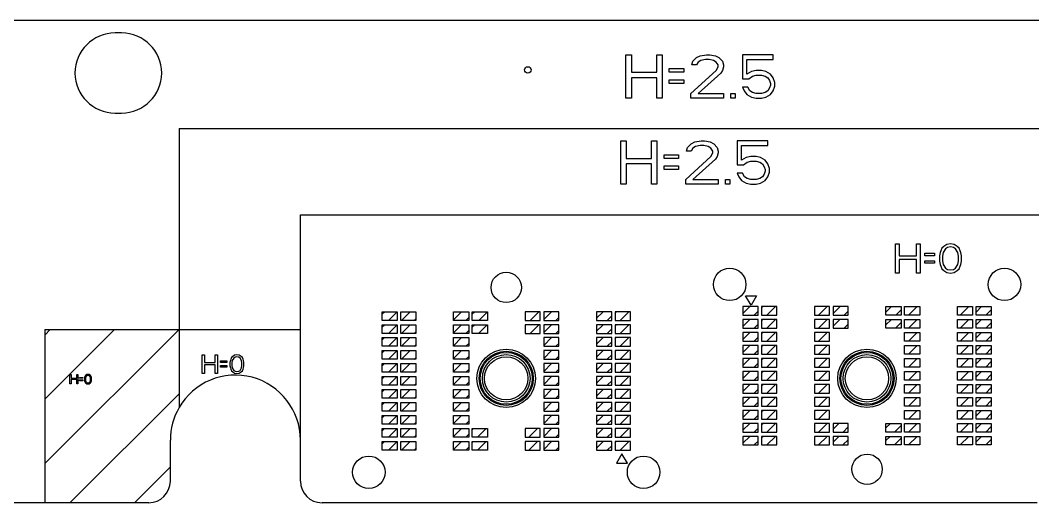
# Model space of a CAD drawing. Header units: millimetres. Extents: x 0 to 420, y 0 to 297.
# Drawn here: x 96.87 to 143.59, y 92.88 to 115.18 of the extents above; entities that cross this region are included whole.
import ezdxf

# ---------------------------------------------------------------- set-up
doc = ezdxf.new("R2010")
doc.units = ezdxf.units.MM
doc.header["$LTSCALE"] = 23.1
doc.layers.add('ASSEM_MEM', color=7, linetype='CONTINUOUS')

msp = doc.modelspace()

# ---------------------------------------------------------------- linework, layer by layer
at = {"layer": 'ASSEM_MEM', "color": 4, "linetype": 'CONTINUOUS'}
for p, q in [((82.878, 115.182), (164.793, 115.182)), ((124.821, 113.583), (125.071, 113.583)), ((124.821, 111.583), (124.821, 113.583)), ((125.071, 113.583), (125.071, 112.775)), ((126.237, 113.583), (126.487, 113.583)), ((126.237, 112.775), (126.237, 113.583)), ((126.487, 113.583), (126.487, 111.583)), ((128.237, 113.541), (128.529, 113.583)), ((128.529, 113.583), (128.696, 113.583)), ((128.696, 113.583), (128.946, 113.541)), ((131.612, 113.583), (130.196, 113.583)), ((130.196, 113.583), (130.196, 112.477)), ((131.612, 113.37), (131.612, 113.583)), ((127.862, 113.115), (127.904, 113.285)), ((128.071, 113.115), (127.862, 113.115)), ((127.904, 113.285), (128.071, 113.455)), ((128.071, 113.455), (128.237, 113.541)), ((128.154, 113.243), (128.071, 113.115)), ((128.279, 113.328), (128.154, 113.243)), ((128.487, 113.37), (128.279, 113.328)), ((128.654, 113.37), (128.487, 113.37)), ((128.862, 113.328), (128.654, 113.37)), ((128.987, 113.243), (128.862, 113.328)), ((128.946, 113.541), (129.112, 113.455)), ((129.071, 113.115), (128.987, 113.243)), ((129.071, 113.03), (129.071, 113.115)), ((129.112, 113.455), (129.279, 113.285)), ((129.279, 113.285), (129.321, 113.115)), ((129.321, 113.115), (129.321, 113.03)), ((130.404, 113.37), (131.612, 113.37)), ((130.404, 112.69), (130.404, 113.37)), ((125.071, 112.775), (126.237, 112.775)), ((126.821, 112.945), (127.487, 112.945)), ((126.821, 112.775), (126.821, 112.945)), ((127.487, 112.775), (126.821, 112.775)), ((127.487, 112.945), (127.487, 112.775)), ((127.821, 111.796), (128.987, 112.86)), ((129.196, 112.732), (128.154, 111.796)), ((128.987, 112.86), (129.071, 113.03)), ((129.279, 112.86), (129.196, 112.732)), ((129.321, 113.03), (129.279, 112.86)), ((130.612, 112.817), (130.404, 112.69)), ((130.821, 112.86), (130.612, 112.817)), ((130.654, 112.604), (130.821, 112.647)), ((131.071, 112.86), (130.821, 112.86)), ((130.821, 112.647), (131.071, 112.647)), ((131.279, 112.817), (131.071, 112.86)), ((131.071, 112.647), (131.237, 112.604)), ((131.487, 112.69), (131.279, 112.817)), ((131.612, 112.519), (131.487, 112.69)), ((126.237, 112.519), (125.071, 112.519)), ((125.071, 112.519), (125.071, 111.583)), ((126.237, 111.583), (126.237, 112.519)), ((126.821, 112.434), (127.487, 112.434)), ((126.821, 112.264), (126.821, 112.434)), ((127.487, 112.264), (126.821, 112.264)), ((127.487, 112.434), (127.487, 112.264)), ((130.196, 112.477), (130.487, 112.477)), ((130.487, 112.477), (130.654, 112.604)), ((131.237, 112.604), (131.362, 112.519)), ((131.362, 112.519), (131.446, 112.392)), ((131.446, 112.392), (131.487, 112.264)), ((131.487, 112.179), (131.446, 112.051)), ((131.487, 112.264), (131.487, 112.179)), ((131.696, 112.307), (131.612, 112.519)), ((131.696, 112.136), (131.696, 112.307)), ((127.821, 111.583), (127.821, 111.796)), ((128.154, 111.796), (129.321, 111.796)), ((129.321, 111.796), (129.321, 111.583)), ((129.654, 111.796), (129.862, 111.796)), ((129.654, 111.583), (129.654, 111.796)), ((129.862, 111.796), (129.862, 111.583)), ((130.446, 112.094), (130.196, 112.094)), ((130.196, 112.094), (130.279, 111.924)), ((130.279, 111.924), (130.404, 111.753)), ((130.404, 111.753), (130.612, 111.626)), ((130.529, 111.924), (130.446, 112.094)), ((130.654, 111.838), (130.529, 111.924)), ((130.821, 111.796), (130.654, 111.838)), ((131.071, 111.796), (130.821, 111.796)), ((131.237, 111.838), (131.071, 111.796)), ((131.362, 111.924), (131.237, 111.838)), ((131.279, 111.626), (131.487, 111.753)), ((131.446, 112.051), (131.362, 111.924)), ((131.487, 111.753), (131.612, 111.924)), ((131.612, 111.924), (131.696, 112.136)), ((125.071, 111.583), (124.821, 111.583)), ((126.487, 111.583), (126.237, 111.583)), ((129.321, 111.583), (127.821, 111.583)), ((129.862, 111.583), (129.654, 111.583)), ((130.612, 111.626), (130.821, 111.583)), ((130.821, 111.583), (131.071, 111.583)), ((131.071, 111.583), (131.279, 111.626)), ((104.193, 110.182), (150.393, 110.182)), ((104.193, 110.182), (104.193, 97.278)), ((124.576, 109.605), (124.826, 109.605)), ((124.576, 107.605), (124.576, 109.605)), ((124.826, 109.605), (124.826, 108.796)), ((125.993, 109.605), (126.243, 109.605)), ((125.993, 108.796), (125.993, 109.605)), ((126.243, 109.605), (126.243, 107.605)), ((127.659, 109.307), (127.826, 109.477)), ((127.826, 109.477), (127.993, 109.562)), ((128.034, 109.349), (127.909, 109.264)), ((127.993, 109.562), (128.284, 109.605)), ((128.243, 109.392), (128.034, 109.349)), ((128.409, 109.392), (128.243, 109.392)), ((128.284, 109.605), (128.451, 109.605)), ((128.618, 109.349), (128.409, 109.392)), ((128.451, 109.605), (128.701, 109.562)), ((128.743, 109.264), (128.618, 109.349)), ((128.701, 109.562), (128.868, 109.477)), ((128.868, 109.477), (129.034, 109.307)), ((131.368, 109.605), (129.951, 109.605)), ((129.951, 109.605), (129.951, 108.498)), ((130.159, 109.392), (131.368, 109.392)), ((130.159, 108.711), (130.159, 109.392)), ((131.368, 109.392), (131.368, 109.605)), ((126.576, 108.966), (127.243, 108.966)), ((126.576, 108.796), (126.576, 108.966)), ((127.243, 108.966), (127.243, 108.796)), ((127.576, 107.817), (128.743, 108.881)), ((127.618, 109.137), (127.659, 109.307)), ((127.826, 109.137), (127.618, 109.137)), ((127.909, 109.264), (127.826, 109.137)), ((128.826, 109.137), (128.743, 109.264)), ((128.743, 108.881), (128.826, 109.051)), ((128.826, 109.051), (128.826, 109.137)), ((129.034, 108.881), (128.951, 108.754)), ((129.034, 109.307), (129.076, 109.137)), ((129.076, 109.051), (129.034, 108.881)), ((129.076, 109.137), (129.076, 109.051)), ((130.576, 108.881), (130.368, 108.839)), ((130.826, 108.881), (130.576, 108.881)), ((131.034, 108.839), (130.826, 108.881)), ((124.826, 108.796), (125.993, 108.796)), ((125.993, 108.541), (124.826, 108.541)), ((124.826, 108.541), (124.826, 107.605)), ((125.993, 107.605), (125.993, 108.541)), ((127.243, 108.796), (126.576, 108.796)), ((126.576, 108.456), (127.243, 108.456)), ((126.576, 108.286), (126.576, 108.456)), ((127.243, 108.456), (127.243, 108.286)), ((128.951, 108.754), (127.909, 107.817)), ((129.951, 108.498), (130.243, 108.498)), ((130.368, 108.839), (130.159, 108.711)), ((130.243, 108.498), (130.409, 108.626)), ((130.409, 108.626), (130.576, 108.669)), ((130.576, 108.669), (130.826, 108.669)), ((130.826, 108.669), (130.993, 108.626)), ((130.993, 108.626), (131.118, 108.541)), ((131.243, 108.711), (131.034, 108.839)), ((131.118, 108.541), (131.201, 108.413)), ((131.201, 108.413), (131.243, 108.286)), ((131.368, 108.541), (131.243, 108.711)), ((131.451, 108.328), (131.368, 108.541)), ((127.243, 108.286), (126.576, 108.286)), ((130.201, 108.115), (129.951, 108.115)), ((129.951, 108.115), (130.034, 107.945)), ((130.034, 107.945), (130.159, 107.775)), ((130.284, 107.945), (130.201, 108.115)), ((130.409, 107.86), (130.284, 107.945)), ((131.118, 107.945), (130.993, 107.86)), ((131.201, 108.073), (131.118, 107.945)), ((131.243, 108.2), (131.201, 108.073)), ((131.243, 108.286), (131.243, 108.2)), ((131.243, 107.775), (131.368, 107.945)), ((131.368, 107.945), (131.451, 108.158)), ((131.451, 108.158), (131.451, 108.328)), ((124.826, 107.605), (124.576, 107.605)), ((126.243, 107.605), (125.993, 107.605)), ((127.576, 107.605), (127.576, 107.817)), ((129.076, 107.605), (127.576, 107.605)), ((127.909, 107.817), (129.076, 107.817)), ((129.076, 107.817), (129.076, 107.605)), ((129.409, 107.817), (129.618, 107.817)), ((129.409, 107.605), (129.409, 107.817)), ((129.618, 107.605), (129.409, 107.605)), ((129.618, 107.817), (129.618, 107.605)), ((130.159, 107.775), (130.368, 107.647)), ((130.368, 107.647), (130.576, 107.605)), ((130.576, 107.817), (130.409, 107.86)), ((130.826, 107.817), (130.576, 107.817)), ((130.576, 107.605), (130.826, 107.605)), ((130.993, 107.86), (130.826, 107.817)), ((130.826, 107.605), (131.034, 107.647)), ((131.034, 107.647), (131.243, 107.775)), ((109.793, 106.182), (144.793, 106.182)), ((109.793, 95.407), (109.793, 106.182)), ((130.341, 102.452), (130.841, 102.452)), ((130.591, 102.019), (130.341, 102.452)), ((130.841, 102.452), (130.591, 102.019)), ((130.918, 101.952), (130.218, 101.952)), ((130.218, 101.952), (130.218, 101.552)), ((130.918, 101.552), (130.918, 101.952)), ((131.778, 101.952), (131.078, 101.952)), ((131.078, 101.952), (131.078, 101.552)), ((131.778, 101.552), (131.778, 101.952)), ((134.218, 101.952), (133.518, 101.952)), ((133.518, 101.952), (133.518, 101.552)), ((134.218, 101.552), (134.218, 101.952)), ((135.078, 101.952), (134.378, 101.952)), ((134.378, 101.952), (134.378, 101.552)), ((135.078, 101.552), (135.078, 101.952)), ((136.818, 101.952), (137.518, 101.952)), ((136.818, 101.552), (136.818, 101.952)), ((137.518, 101.952), (137.518, 101.552)), ((137.678, 101.952), (138.378, 101.952)), ((137.678, 101.552), (137.678, 101.952)), ((138.378, 101.952), (138.378, 101.552)), ((140.118, 101.952), (140.818, 101.952)), ((140.118, 101.552), (140.118, 101.952)), ((140.818, 101.952), (140.818, 101.552)), ((140.978, 101.952), (141.678, 101.952)), ((140.978, 101.552), (140.978, 101.952)), ((141.678, 101.952), (141.678, 101.552)), ((113.563, 101.712), (114.263, 101.712)), ((113.563, 101.312), (113.563, 101.712)), ((114.263, 101.712), (114.263, 101.312)), ((114.423, 101.712), (115.123, 101.712)), ((114.423, 101.312), (114.423, 101.712)), ((115.123, 101.712), (115.123, 101.312)), ((116.863, 101.712), (117.563, 101.712)), ((116.863, 101.312), (116.863, 101.712)), ((117.563, 101.712), (117.563, 101.312)), ((117.723, 101.712), (118.423, 101.712)), ((117.723, 101.312), (117.723, 101.712)), ((118.423, 101.712), (118.423, 101.312)), ((120.863, 101.712), (120.163, 101.712)), ((120.163, 101.712), (120.163, 101.312)), ((120.863, 101.312), (120.863, 101.712)), ((121.723, 101.712), (121.023, 101.712)), ((121.023, 101.712), (121.023, 101.312)), ((121.723, 101.312), (121.723, 101.712)), ((124.163, 101.712), (123.463, 101.712)), ((123.463, 101.712), (123.463, 101.312)), ((124.163, 101.312), (124.163, 101.712)), ((125.023, 101.712), (124.323, 101.712)), ((124.323, 101.712), (124.323, 101.312)), ((125.023, 101.312), (125.023, 101.712)), ((130.218, 101.552), (130.918, 101.552)), ((131.078, 101.552), (131.778, 101.552)), ((133.518, 101.552), (134.218, 101.552)), ((134.378, 101.552), (135.078, 101.552)), ((137.518, 101.552), (136.818, 101.552)), ((138.378, 101.552), (137.678, 101.552)), ((140.818, 101.552), (140.118, 101.552)), ((141.678, 101.552), (140.978, 101.552)), ((114.263, 101.312), (113.563, 101.312)), ((113.563, 101.112), (114.263, 101.112)), ((113.563, 100.712), (113.563, 101.112)), ((114.263, 101.112), (114.263, 100.712)), ((115.123, 101.312), (114.423, 101.312)), ((114.423, 101.112), (115.123, 101.112)), ((114.423, 100.712), (114.423, 101.112)), ((115.123, 101.112), (115.123, 100.712)), ((117.563, 101.312), (116.863, 101.312)), ((116.863, 101.112), (117.563, 101.112)), ((116.863, 100.712), (116.863, 101.112)), ((117.563, 101.112), (117.563, 100.712)), ((118.423, 101.312), (117.723, 101.312)), ((117.723, 101.112), (118.423, 101.112)), ((117.723, 100.712), (117.723, 101.112)), ((118.423, 101.112), (118.423, 100.712)), ((120.163, 101.312), (120.863, 101.312)), ((120.863, 101.112), (120.163, 101.112)), ((120.163, 101.112), (120.163, 100.712)), ((120.863, 100.712), (120.863, 101.112)), ((121.023, 101.312), (121.723, 101.312)), ((121.723, 101.112), (121.023, 101.112)), ((121.023, 101.112), (121.023, 100.712)), ((121.723, 100.712), (121.723, 101.112)), ((123.463, 101.312), (124.163, 101.312)), ((124.163, 101.112), (123.463, 101.112)), ((123.463, 101.112), (123.463, 100.712)), ((124.163, 100.712), (124.163, 101.112)), ((124.323, 101.312), (125.023, 101.312)), ((125.023, 101.112), (124.323, 101.112)), ((124.323, 101.112), (124.323, 100.712)), ((125.023, 100.712), (125.023, 101.112)), ((130.918, 101.352), (130.218, 101.352)), ((130.218, 101.352), (130.218, 100.952)), ((130.218, 100.952), (130.918, 100.952)), ((130.918, 100.952), (130.918, 101.352)), ((131.778, 101.352), (131.078, 101.352)), ((131.078, 101.352), (131.078, 100.952)), ((131.078, 100.952), (131.778, 100.952)), ((131.778, 100.952), (131.778, 101.352)), ((134.218, 101.352), (133.518, 101.352)), ((133.518, 101.352), (133.518, 100.952)), ((133.518, 100.952), (134.218, 100.952)), ((134.218, 100.952), (134.218, 101.352)), ((135.078, 101.352), (134.378, 101.352)), ((134.378, 101.352), (134.378, 100.952)), ((134.378, 100.952), (135.078, 100.952)), ((135.078, 100.952), (135.078, 101.352)), ((136.818, 101.352), (137.518, 101.352)), ((136.818, 100.952), (136.818, 101.352)), ((137.518, 100.952), (136.818, 100.952)), ((137.518, 101.352), (137.518, 100.952)), ((137.678, 101.352), (138.378, 101.352)), ((137.678, 100.952), (137.678, 101.352)), ((138.378, 100.952), (137.678, 100.952)), ((138.378, 101.352), (138.378, 100.952)), ((140.118, 101.352), (140.818, 101.352)), ((140.118, 100.952), (140.118, 101.352)), ((140.818, 100.952), (140.118, 100.952)), ((140.818, 101.352), (140.818, 100.952)), ((140.978, 101.352), (141.678, 101.352)), ((140.978, 100.952), (140.978, 101.352)), ((141.678, 100.952), (140.978, 100.952)), ((141.678, 101.352), (141.678, 100.952)), ((98.004, 100.882), (109.793, 100.882)), ((98.004, 100.882), (98.004, 92.882)), ((114.263, 100.712), (113.563, 100.712)), ((113.563, 100.512), (114.263, 100.512)), ((113.563, 100.112), (113.563, 100.512)), ((114.263, 100.512), (114.263, 100.112)), ((115.123, 100.712), (114.423, 100.712)), ((114.423, 100.512), (115.123, 100.512)), ((114.423, 100.112), (114.423, 100.512)), ((115.123, 100.512), (115.123, 100.112)), ((117.563, 100.712), (116.863, 100.712)), ((116.863, 100.512), (117.563, 100.512)), ((116.863, 100.112), (116.863, 100.512)), ((117.563, 100.512), (117.563, 100.112)), ((118.423, 100.712), (117.723, 100.712)), ((120.163, 100.712), (120.863, 100.712)), ((121.023, 100.712), (121.723, 100.712)), ((121.723, 100.512), (121.023, 100.512)), ((121.023, 100.512), (121.023, 100.112)), ((121.723, 100.112), (121.723, 100.512)), ((123.463, 100.712), (124.163, 100.712)), ((124.163, 100.512), (123.463, 100.512)), ((123.463, 100.512), (123.463, 100.112)), ((124.163, 100.112), (124.163, 100.512)), ((124.323, 100.712), (125.023, 100.712)), ((125.023, 100.512), (124.323, 100.512)), ((124.323, 100.512), (124.323, 100.112)), ((125.023, 100.112), (125.023, 100.512)), ((130.918, 100.752), (130.218, 100.752)), ((130.218, 100.752), (130.218, 100.352)), ((130.918, 100.352), (130.918, 100.752)), ((131.778, 100.752), (131.078, 100.752)), ((131.078, 100.752), (131.078, 100.352)), ((131.778, 100.352), (131.778, 100.752)), ((134.218, 100.752), (133.518, 100.752)), ((133.518, 100.752), (133.518, 100.352)), ((134.218, 100.352), (134.218, 100.752)), ((137.678, 100.752), (138.378, 100.752)), ((137.678, 100.352), (137.678, 100.752)), ((138.378, 100.752), (138.378, 100.352)), ((140.118, 100.752), (140.818, 100.752)), ((140.118, 100.352), (140.118, 100.752)), ((140.818, 100.752), (140.818, 100.352)), ((140.978, 100.752), (141.678, 100.752)), ((140.978, 100.352), (140.978, 100.752)), ((141.678, 100.752), (141.678, 100.352)), ((114.263, 100.112), (113.563, 100.112)), ((115.123, 100.112), (114.423, 100.112)), ((117.563, 100.112), (116.863, 100.112)), ((121.023, 100.112), (121.723, 100.112)), ((123.463, 100.112), (124.163, 100.112)), ((124.323, 100.112), (125.023, 100.112)), ((130.218, 100.352), (130.918, 100.352)), ((130.918, 100.152), (130.218, 100.152)), ((130.218, 100.152), (130.218, 99.752)), ((130.918, 99.752), (130.918, 100.152)), ((131.078, 100.352), (131.778, 100.352)), ((131.778, 100.152), (131.078, 100.152)), ((131.078, 100.152), (131.078, 99.752)), ((131.778, 99.752), (131.778, 100.152)), ((133.518, 100.352), (134.218, 100.352)), ((134.218, 100.152), (133.518, 100.152)), ((133.518, 100.152), (133.518, 99.752)), ((134.218, 99.752), (134.218, 100.152)), ((138.378, 100.352), (137.678, 100.352)), ((137.678, 100.152), (138.378, 100.152)), ((137.678, 99.752), (137.678, 100.152)), ((138.378, 100.152), (138.378, 99.752)), ((140.818, 100.352), (140.118, 100.352)), ((140.118, 100.152), (140.818, 100.152)), ((140.118, 99.752), (140.118, 100.152)), ((140.818, 100.152), (140.818, 99.752)), ((141.678, 100.352), (140.978, 100.352)), ((140.978, 100.152), (141.678, 100.152)), ((140.978, 99.752), (140.978, 100.152)), ((141.678, 100.152), (141.678, 99.752)), ((105.255, 99.716), (105.362, 99.716)), ((105.255, 98.856), (105.255, 99.716)), ((105.362, 99.716), (105.362, 99.368)), ((105.864, 99.716), (105.972, 99.716)), ((105.864, 99.368), (105.864, 99.716)), ((105.972, 99.716), (105.972, 98.856)), ((106.617, 99.588), (106.581, 99.515)), ((106.67, 99.643), (106.617, 99.588)), ((106.724, 99.57), (106.652, 99.46)), ((106.76, 99.698), (106.67, 99.643)), ((106.778, 99.606), (106.724, 99.57)), ((106.867, 99.716), (106.76, 99.698)), ((106.867, 99.625), (106.778, 99.606)), ((106.975, 99.698), (106.867, 99.716)), ((106.957, 99.606), (106.867, 99.625)), ((107.011, 99.57), (106.957, 99.606)), ((107.064, 99.643), (106.975, 99.698)), ((107.082, 99.46), (107.011, 99.57)), ((107.118, 99.588), (107.064, 99.643)), ((107.154, 99.515), (107.118, 99.588)), ((113.563, 99.912), (114.263, 99.912)), ((113.563, 99.512), (113.563, 99.912)), ((114.263, 99.912), (114.263, 99.512)), ((114.423, 99.912), (115.123, 99.912)), ((114.423, 99.512), (114.423, 99.912)), ((115.123, 99.912), (115.123, 99.512)), ((116.863, 99.912), (117.563, 99.912)), ((116.863, 99.512), (116.863, 99.912)), ((117.563, 99.912), (117.563, 99.512)), ((121.723, 99.912), (121.023, 99.912)), ((121.023, 99.912), (121.023, 99.512)), ((121.723, 99.512), (121.723, 99.912)), ((124.163, 99.912), (123.463, 99.912)), ((123.463, 99.912), (123.463, 99.512)), ((124.163, 99.512), (124.163, 99.912)), ((125.023, 99.912), (124.323, 99.912)), ((124.323, 99.912), (124.323, 99.512)), ((125.023, 99.512), (125.023, 99.912)), ((130.218, 99.752), (130.918, 99.752)), ((130.918, 99.552), (130.218, 99.552)), ((130.218, 99.552), (130.218, 99.152)), ((130.918, 99.152), (130.918, 99.552)), ((131.078, 99.752), (131.778, 99.752)), ((131.778, 99.552), (131.078, 99.552)), ((131.078, 99.552), (131.078, 99.152)), ((131.778, 99.152), (131.778, 99.552)), ((133.518, 99.752), (134.218, 99.752)), ((134.218, 99.552), (133.518, 99.552)), ((133.518, 99.552), (133.518, 99.152)), ((134.218, 99.152), (134.218, 99.552)), ((138.378, 99.752), (137.678, 99.752)), ((137.678, 99.552), (138.378, 99.552)), ((137.678, 99.152), (137.678, 99.552)), ((138.378, 99.552), (138.378, 99.152)), ((140.818, 99.752), (140.118, 99.752)), ((140.118, 99.552), (140.818, 99.552)), ((140.118, 99.152), (140.118, 99.552)), ((140.818, 99.552), (140.818, 99.152)), ((141.678, 99.752), (140.978, 99.752)), ((140.978, 99.552), (141.678, 99.552)), ((140.978, 99.152), (140.978, 99.552)), ((141.678, 99.552), (141.678, 99.152)), ((105.362, 99.368), (105.864, 99.368)), ((105.864, 99.259), (105.362, 99.259)), ((105.362, 99.259), (105.362, 98.856)), ((105.864, 98.856), (105.864, 99.259)), ((106.115, 99.442), (106.402, 99.442)), ((106.115, 99.368), (106.115, 99.442)), ((106.402, 99.368), (106.115, 99.368)), ((106.115, 99.222), (106.402, 99.222)), ((106.115, 99.149), (106.115, 99.222)), ((106.402, 99.149), (106.115, 99.149)), ((106.402, 99.442), (106.402, 99.368)), ((106.402, 99.222), (106.402, 99.149)), ((106.563, 99.46), (106.545, 99.368)), ((106.545, 99.368), (106.545, 99.204)), ((106.545, 99.204), (106.563, 99.112)), ((106.581, 99.515), (106.563, 99.46)), ((106.563, 99.112), (106.581, 99.057)), ((106.652, 99.46), (106.634, 99.35)), ((106.634, 99.35), (106.634, 99.222)), ((106.634, 99.222), (106.652, 99.112)), ((106.652, 99.112), (106.724, 99.002)), ((107.011, 99.002), (107.082, 99.112)), ((107.1, 99.35), (107.082, 99.46)), ((107.082, 99.112), (107.1, 99.222)), ((107.1, 99.222), (107.1, 99.35)), ((107.172, 99.46), (107.154, 99.515)), ((107.154, 99.057), (107.172, 99.112)), ((107.19, 99.368), (107.172, 99.46)), ((107.172, 99.112), (107.19, 99.204)), ((107.19, 99.204), (107.19, 99.368)), ((114.263, 99.512), (113.563, 99.512)), ((113.563, 99.312), (114.263, 99.312)), ((113.563, 98.912), (113.563, 99.312)), ((114.263, 99.312), (114.263, 98.912)), ((115.123, 99.512), (114.423, 99.512)), ((114.423, 99.312), (115.123, 99.312)), ((114.423, 98.912), (114.423, 99.312)), ((115.123, 99.312), (115.123, 98.912)), ((117.563, 99.512), (116.863, 99.512)), ((116.863, 99.312), (117.563, 99.312)), ((116.863, 98.912), (116.863, 99.312)), ((117.563, 99.312), (117.563, 98.912)), ((121.023, 99.512), (121.723, 99.512)), ((121.723, 99.312), (121.023, 99.312)), ((121.023, 99.312), (121.023, 98.912)), ((121.723, 98.912), (121.723, 99.312)), ((123.463, 99.512), (124.163, 99.512)), ((124.163, 99.312), (123.463, 99.312)), ((123.463, 99.312), (123.463, 98.912)), ((124.163, 98.912), (124.163, 99.312)), ((124.323, 99.512), (125.023, 99.512)), ((125.023, 99.312), (124.323, 99.312)), ((124.323, 99.312), (124.323, 98.912)), ((125.023, 98.912), (125.023, 99.312)), ((130.218, 99.152), (130.918, 99.152)), ((131.078, 99.152), (131.778, 99.152)), ((133.518, 99.152), (134.218, 99.152)), ((138.378, 99.152), (137.678, 99.152)), ((140.818, 99.152), (140.118, 99.152)), ((141.678, 99.152), (140.978, 99.152)), ((105.362, 98.856), (105.255, 98.856)), ((105.972, 98.856), (105.864, 98.856)), ((106.581, 99.057), (106.617, 98.984)), ((106.617, 98.984), (106.67, 98.929)), ((106.67, 98.929), (106.76, 98.874)), ((106.724, 99.002), (106.778, 98.966)), ((106.76, 98.874), (106.867, 98.856)), ((106.778, 98.966), (106.867, 98.947)), ((106.867, 98.947), (106.957, 98.966)), ((106.867, 98.856), (106.975, 98.874)), ((106.957, 98.966), (107.011, 99.002)), ((106.975, 98.874), (107.064, 98.929)), ((107.064, 98.929), (107.118, 98.984)), ((107.118, 98.984), (107.154, 99.057)), ((114.263, 98.912), (113.563, 98.912)), ((113.563, 98.712), (114.263, 98.712)), ((113.563, 98.312), (113.563, 98.712)), ((114.263, 98.712), (114.263, 98.312)), ((115.123, 98.912), (114.423, 98.912)), ((114.423, 98.712), (115.123, 98.712)), ((114.423, 98.312), (114.423, 98.712)), ((115.123, 98.712), (115.123, 98.312)), ((117.563, 98.912), (116.863, 98.912)), ((116.863, 98.712), (117.563, 98.712)), ((116.863, 98.312), (116.863, 98.712)), ((117.563, 98.712), (117.563, 98.312)), ((121.023, 98.912), (121.723, 98.912)), ((121.723, 98.712), (121.023, 98.712)), ((121.023, 98.712), (121.023, 98.312)), ((121.723, 98.312), (121.723, 98.712)), ((123.463, 98.912), (124.163, 98.912)), ((124.163, 98.712), (123.463, 98.712)), ((123.463, 98.712), (123.463, 98.312)), ((124.163, 98.312), (124.163, 98.712)), ((124.323, 98.912), (125.023, 98.912)), ((125.023, 98.712), (124.323, 98.712)), ((124.323, 98.712), (124.323, 98.312)), ((125.023, 98.312), (125.023, 98.712)), ((130.918, 98.952), (130.218, 98.952)), ((130.218, 98.952), (130.218, 98.552)), ((130.918, 98.552), (130.918, 98.952)), ((131.778, 98.952), (131.078, 98.952)), ((131.078, 98.952), (131.078, 98.552)), ((131.778, 98.552), (131.778, 98.952)), ((134.218, 98.952), (133.518, 98.952)), ((133.518, 98.952), (133.518, 98.552)), ((134.218, 98.552), (134.218, 98.952)), ((137.678, 98.952), (138.378, 98.952)), ((137.678, 98.552), (137.678, 98.952)), ((138.378, 98.952), (138.378, 98.552)), ((140.118, 98.952), (140.818, 98.952)), ((140.118, 98.552), (140.118, 98.952)), ((140.818, 98.952), (140.818, 98.552)), ((140.978, 98.952), (141.678, 98.952)), ((140.978, 98.552), (140.978, 98.952)), ((141.678, 98.952), (141.678, 98.552)), ((114.263, 98.312), (113.563, 98.312)), ((115.123, 98.312), (114.423, 98.312)), ((117.563, 98.312), (116.863, 98.312)), ((121.023, 98.312), (121.723, 98.312)), ((123.463, 98.312), (124.163, 98.312)), ((124.323, 98.312), (125.023, 98.312)), ((130.218, 98.552), (130.918, 98.552)), ((130.918, 98.352), (130.218, 98.352)), ((130.218, 98.352), (130.218, 97.952)), ((130.918, 97.952), (130.918, 98.352)), ((131.078, 98.552), (131.778, 98.552)), ((131.778, 98.352), (131.078, 98.352)), ((131.078, 98.352), (131.078, 97.952)), ((131.778, 97.952), (131.778, 98.352)), ((133.518, 98.552), (134.218, 98.552)), ((134.218, 98.352), (133.518, 98.352)), ((133.518, 98.352), (133.518, 97.952)), ((134.218, 97.952), (134.218, 98.352)), ((138.378, 98.552), (137.678, 98.552)), ((137.678, 98.352), (138.378, 98.352)), ((137.678, 97.952), (137.678, 98.352)), ((138.378, 98.352), (138.378, 97.952)), ((140.818, 98.552), (140.118, 98.552)), ((140.118, 98.352), (140.818, 98.352)), ((140.118, 97.952), (140.118, 98.352)), ((140.818, 98.352), (140.818, 97.952)), ((141.678, 98.552), (140.978, 98.552)), ((140.978, 98.352), (141.678, 98.352)), ((140.978, 97.952), (140.978, 98.352)), ((141.678, 98.352), (141.678, 97.952)), ((113.563, 98.112), (114.263, 98.112)), ((113.563, 97.712), (113.563, 98.112)), ((114.263, 97.712), (113.563, 97.712)), ((114.263, 98.112), (114.263, 97.712)), ((114.423, 98.112), (115.123, 98.112)), ((114.423, 97.712), (114.423, 98.112)), ((115.123, 97.712), (114.423, 97.712)), ((115.123, 98.112), (115.123, 97.712)), ((116.863, 98.112), (117.563, 98.112)), ((116.863, 97.712), (116.863, 98.112)), ((117.563, 97.712), (116.863, 97.712)), ((117.563, 98.112), (117.563, 97.712)), ((121.723, 98.112), (121.023, 98.112)), ((121.023, 98.112), (121.023, 97.712)), ((121.023, 97.712), (121.723, 97.712)), ((121.723, 97.712), (121.723, 98.112)), ((124.163, 98.112), (123.463, 98.112)), ((123.463, 98.112), (123.463, 97.712)), ((123.463, 97.712), (124.163, 97.712)), ((124.163, 97.712), (124.163, 98.112)), ((125.023, 98.112), (124.323, 98.112)), ((124.323, 98.112), (124.323, 97.712)), ((124.323, 97.712), (125.023, 97.712)), ((125.023, 97.712), (125.023, 98.112)), ((130.218, 97.952), (130.918, 97.952)), ((130.918, 97.752), (130.218, 97.752)), ((130.218, 97.752), (130.218, 97.352)), ((130.918, 97.352), (130.918, 97.752)), ((131.078, 97.952), (131.778, 97.952)), ((131.778, 97.752), (131.078, 97.752)), ((131.078, 97.752), (131.078, 97.352)), ((131.778, 97.352), (131.778, 97.752)), ((133.518, 97.952), (134.218, 97.952)), ((134.218, 97.752), (133.518, 97.752)), ((133.518, 97.752), (133.518, 97.352)), ((134.218, 97.352), (134.218, 97.752)), ((138.378, 97.952), (137.678, 97.952)), ((137.678, 97.752), (138.378, 97.752)), ((137.678, 97.352), (137.678, 97.752)), ((138.378, 97.752), (138.378, 97.352)), ((140.818, 97.952), (140.118, 97.952)), ((140.118, 97.752), (140.818, 97.752)), ((140.118, 97.352), (140.118, 97.752)), ((140.818, 97.752), (140.818, 97.352)), ((141.678, 97.952), (140.978, 97.952)), ((140.978, 97.752), (141.678, 97.752)), ((140.978, 97.352), (140.978, 97.752)), ((141.678, 97.752), (141.678, 97.352)), ((113.563, 97.512), (114.263, 97.512)), ((113.563, 97.112), (113.563, 97.512)), ((114.263, 97.512), (114.263, 97.112)), ((114.423, 97.512), (115.123, 97.512)), ((114.423, 97.112), (114.423, 97.512)), ((115.123, 97.512), (115.123, 97.112)), ((116.863, 97.512), (117.563, 97.512)), ((116.863, 97.112), (116.863, 97.512)), ((117.563, 97.512), (117.563, 97.112)), ((121.723, 97.512), (121.023, 97.512)), ((121.023, 97.512), (121.023, 97.112)), ((121.723, 97.112), (121.723, 97.512)), ((124.163, 97.512), (123.463, 97.512)), ((123.463, 97.512), (123.463, 97.112)), ((124.163, 97.112), (124.163, 97.512)), ((125.023, 97.512), (124.323, 97.512)), ((124.323, 97.512), (124.323, 97.112)), ((125.023, 97.112), (125.023, 97.512)), ((130.218, 97.352), (130.918, 97.352)), ((131.078, 97.352), (131.778, 97.352)), ((133.518, 97.352), (134.218, 97.352)), ((138.378, 97.352), (137.678, 97.352)), ((140.818, 97.352), (140.118, 97.352)), ((141.678, 97.352), (140.978, 97.352)), ((114.263, 97.112), (113.563, 97.112)), ((113.563, 96.912), (114.263, 96.912)), ((113.563, 96.512), (113.563, 96.912)), ((114.263, 96.912), (114.263, 96.512)), ((115.123, 97.112), (114.423, 97.112)), ((114.423, 96.912), (115.123, 96.912)), ((114.423, 96.512), (114.423, 96.912)), ((115.123, 96.912), (115.123, 96.512)), ((117.563, 97.112), (116.863, 97.112)), ((116.863, 96.912), (117.563, 96.912)), ((116.863, 96.512), (116.863, 96.912)), ((117.563, 96.912), (117.563, 96.512)), ((121.023, 97.112), (121.723, 97.112)), ((121.723, 96.912), (121.023, 96.912)), ((121.023, 96.912), (121.023, 96.512)), ((121.723, 96.512), (121.723, 96.912)), ((123.463, 97.112), (124.163, 97.112)), ((124.163, 96.912), (123.463, 96.912)), ((123.463, 96.912), (123.463, 96.512)), ((124.163, 96.512), (124.163, 96.912)), ((124.323, 97.112), (125.023, 97.112)), ((125.023, 96.912), (124.323, 96.912)), ((124.323, 96.912), (124.323, 96.512)), ((125.023, 96.512), (125.023, 96.912)), ((130.918, 97.152), (130.218, 97.152)), ((130.218, 97.152), (130.218, 96.752)), ((130.218, 96.752), (130.918, 96.752)), ((130.918, 96.752), (130.918, 97.152)), ((131.778, 97.152), (131.078, 97.152)), ((131.078, 97.152), (131.078, 96.752)), ((131.078, 96.752), (131.778, 96.752)), ((131.778, 96.752), (131.778, 97.152)), ((134.218, 97.152), (133.518, 97.152)), ((133.518, 97.152), (133.518, 96.752)), ((133.518, 96.752), (134.218, 96.752)), ((134.218, 96.752), (134.218, 97.152)), ((137.678, 97.152), (138.378, 97.152)), ((137.678, 96.752), (137.678, 97.152)), ((138.378, 96.752), (137.678, 96.752)), ((138.378, 97.152), (138.378, 96.752)), ((140.118, 97.152), (140.818, 97.152)), ((140.118, 96.752), (140.118, 97.152)), ((140.818, 96.752), (140.118, 96.752)), ((140.818, 97.152), (140.818, 96.752)), ((140.978, 97.152), (141.678, 97.152)), ((140.978, 96.752), (140.978, 97.152)), ((141.678, 96.752), (140.978, 96.752)), ((141.678, 97.152), (141.678, 96.752)), ((114.263, 96.512), (113.563, 96.512)), ((113.563, 96.312), (114.263, 96.312)), ((113.563, 95.912), (113.563, 96.312)), ((114.263, 96.312), (114.263, 95.912)), ((115.123, 96.512), (114.423, 96.512)), ((114.423, 96.312), (115.123, 96.312)), ((114.423, 95.912), (114.423, 96.312)), ((115.123, 96.312), (115.123, 95.912)), ((117.563, 96.512), (116.863, 96.512)), ((116.863, 96.312), (117.563, 96.312)), ((116.863, 95.912), (116.863, 96.312)), ((117.563, 96.312), (117.563, 95.912)), ((117.723, 96.312), (118.423, 96.312)), ((117.723, 95.912), (117.723, 96.312)), ((118.423, 96.312), (118.423, 95.912)), ((120.863, 96.312), (120.163, 96.312)), ((120.163, 96.312), (120.163, 95.912)), ((120.863, 95.912), (120.863, 96.312)), ((121.023, 96.512), (121.723, 96.512)), ((121.723, 96.312), (121.023, 96.312)), ((121.023, 96.312), (121.023, 95.912)), ((121.723, 95.912), (121.723, 96.312)), ((123.463, 96.512), (124.163, 96.512)), ((124.163, 96.312), (123.463, 96.312)), ((123.463, 96.312), (123.463, 95.912)), ((124.163, 95.912), (124.163, 96.312)), ((124.323, 96.512), (125.023, 96.512)), ((125.023, 96.312), (124.323, 96.312)), ((124.323, 96.312), (124.323, 95.912)), ((125.023, 95.912), (125.023, 96.312)), ((130.918, 96.552), (130.218, 96.552)), ((130.218, 96.552), (130.218, 96.152)), ((130.918, 96.152), (130.918, 96.552)), ((131.778, 96.552), (131.078, 96.552)), ((131.078, 96.552), (131.078, 96.152)), ((131.778, 96.152), (131.778, 96.552)), ((134.218, 96.552), (133.518, 96.552)), ((133.518, 96.552), (133.518, 96.152)), ((134.218, 96.152), (134.218, 96.552)), ((135.078, 96.552), (134.378, 96.552)), ((134.378, 96.552), (134.378, 96.152)), ((135.078, 96.152), (135.078, 96.552)), ((136.818, 96.552), (137.518, 96.552)), ((136.818, 96.152), (136.818, 96.552)), ((137.518, 96.552), (137.518, 96.152)), ((137.678, 96.552), (138.378, 96.552)), ((137.678, 96.152), (137.678, 96.552)), ((138.378, 96.552), (138.378, 96.152)), ((140.118, 96.552), (140.818, 96.552)), ((140.118, 96.152), (140.118, 96.552)), ((140.818, 96.552), (140.818, 96.152)), ((140.978, 96.552), (141.678, 96.552)), ((140.978, 96.152), (140.978, 96.552)), ((141.678, 96.552), (141.678, 96.152)), ((114.263, 95.912), (113.563, 95.912)), ((115.123, 95.912), (114.423, 95.912)), ((117.563, 95.912), (116.863, 95.912)), ((118.423, 95.912), (117.723, 95.912)), ((120.163, 95.912), (120.863, 95.912)), ((121.023, 95.912), (121.723, 95.912)), ((123.463, 95.912), (124.163, 95.912)), ((124.323, 95.912), (125.023, 95.912)), ((130.218, 96.152), (130.918, 96.152)), ((130.918, 95.952), (130.218, 95.952)), ((130.218, 95.952), (130.218, 95.552)), ((130.918, 95.552), (130.918, 95.952)), ((131.078, 96.152), (131.778, 96.152)), ((131.778, 95.952), (131.078, 95.952)), ((131.078, 95.952), (131.078, 95.552)), ((131.778, 95.552), (131.778, 95.952)), ((133.518, 96.152), (134.218, 96.152)), ((134.218, 95.952), (133.518, 95.952)), ((133.518, 95.952), (133.518, 95.552)), ((134.218, 95.552), (134.218, 95.952)), ((134.378, 96.152), (135.078, 96.152)), ((135.078, 95.952), (134.378, 95.952)), ((134.378, 95.952), (134.378, 95.552)), ((135.078, 95.552), (135.078, 95.952)), ((137.518, 96.152), (136.818, 96.152)), ((136.818, 95.952), (137.518, 95.952)), ((136.818, 95.552), (136.818, 95.952)), ((137.518, 95.952), (137.518, 95.552)), ((138.378, 96.152), (137.678, 96.152)), ((137.678, 95.952), (138.378, 95.952)), ((137.678, 95.552), (137.678, 95.952)), ((138.378, 95.952), (138.378, 95.552)), ((140.818, 96.152), (140.118, 96.152)), ((140.118, 95.952), (140.818, 95.952)), ((140.118, 95.552), (140.118, 95.952)), ((140.818, 95.952), (140.818, 95.552)), ((141.678, 96.152), (140.978, 96.152)), ((140.978, 95.952), (141.678, 95.952)), ((140.978, 95.552), (140.978, 95.952)), ((141.678, 95.952), (141.678, 95.552)), ((103.793, 93.882), (103.793, 95.782)), ((113.563, 95.712), (114.263, 95.712)), ((113.563, 95.312), (113.563, 95.712)), ((114.263, 95.712), (114.263, 95.312)), ((114.423, 95.712), (115.123, 95.712)), ((114.423, 95.312), (114.423, 95.712)), ((115.123, 95.712), (115.123, 95.312)), ((116.863, 95.712), (117.563, 95.712)), ((116.863, 95.312), (116.863, 95.712)), ((117.563, 95.712), (117.563, 95.312)), ((117.723, 95.712), (118.423, 95.712)), ((117.723, 95.312), (117.723, 95.712)), ((118.423, 95.712), (118.423, 95.312)), ((120.863, 95.712), (120.163, 95.712)), ((120.163, 95.712), (120.163, 95.312)), ((120.863, 95.312), (120.863, 95.712)), ((121.723, 95.712), (121.023, 95.712)), ((121.023, 95.712), (121.023, 95.312)), ((121.723, 95.312), (121.723, 95.712)), ((124.163, 95.712), (123.463, 95.712)), ((123.463, 95.712), (123.463, 95.312)), ((124.163, 95.312), (124.163, 95.712)), ((125.023, 95.712), (124.323, 95.712)), ((124.323, 95.712), (124.323, 95.312)), ((125.023, 95.312), (125.023, 95.712)), ((130.218, 95.552), (130.918, 95.552)), ((131.078, 95.552), (131.778, 95.552)), ((133.518, 95.552), (134.218, 95.552)), ((134.378, 95.552), (135.078, 95.552)), ((137.518, 95.552), (136.818, 95.552)), ((138.378, 95.552), (137.678, 95.552)), ((140.818, 95.552), (140.118, 95.552)), ((141.678, 95.552), (140.978, 95.552)), ((114.263, 95.312), (113.563, 95.312)), ((115.123, 95.312), (114.423, 95.312)), ((117.563, 95.312), (116.863, 95.312)), ((118.423, 95.312), (117.723, 95.312)), ((120.163, 95.312), (120.863, 95.312)), ((121.023, 95.312), (121.723, 95.312)), ((123.463, 95.312), (124.163, 95.312)), ((124.323, 95.312), (125.023, 95.312)), ((124.633, 95.138), (124.383, 94.705)), ((124.883, 94.705), (124.633, 95.138)), ((124.383, 94.705), (124.883, 94.705)), ((102.793, 92.882), (98.004, 92.882))]:
    msp.add_line(p, q, dxfattribs=at)
at = {"layer": 'ASSEM_MEM', "color": 7, "linetype": 'CONTINUOUS'}
for p, q in [((101.543, 114.592), (101.243, 114.592)), ((101.243, 110.892), (101.543, 110.892)), ((109.793, 93.882), (109.793, 95.407)), ((98.004, 92.882), (90.093, 92.882)), ((143.793, 92.882), (110.793, 92.882))]:
    msp.add_line(p, q, dxfattribs=at)
at = {"layer": 'ASSEM_MEM', "color": 40, "linetype": 'CONTINUOUS'}
for p, q in [((137.266, 104.846), (137.434, 104.846)), ((137.266, 103.496), (137.266, 104.846)), ((137.434, 104.846), (137.434, 104.3)), ((138.222, 104.846), (138.391, 104.846)), ((138.222, 104.3), (138.222, 104.846)), ((138.391, 104.846), (138.391, 103.496)), ((139.488, 104.731), (139.403, 104.645)), ((139.628, 104.817), (139.488, 104.731)), ((139.656, 104.674), (139.572, 104.616)), ((139.797, 104.846), (139.628, 104.817)), ((139.797, 104.702), (139.656, 104.674)), ((139.966, 104.817), (139.797, 104.846)), ((139.938, 104.674), (139.797, 104.702)), ((140.022, 104.616), (139.938, 104.674)), ((140.106, 104.731), (139.966, 104.817)), ((140.191, 104.645), (140.106, 104.731)), ((137.434, 104.3), (138.222, 104.3)), ((138.616, 104.415), (139.066, 104.415)), ((138.616, 104.3), (138.616, 104.415)), ((139.066, 104.3), (138.616, 104.3)), ((139.066, 104.415), (139.066, 104.3)), ((139.319, 104.444), (139.291, 104.3)), ((139.291, 104.3), (139.291, 104.042)), ((139.347, 104.53), (139.319, 104.444)), ((139.403, 104.645), (139.347, 104.53)), ((139.459, 104.444), (139.431, 104.272)), ((139.431, 104.272), (139.431, 104.07)), ((139.572, 104.616), (139.459, 104.444)), ((140.134, 104.444), (140.022, 104.616)), ((140.163, 104.272), (140.134, 104.444)), ((140.163, 104.07), (140.163, 104.272)), ((140.247, 104.53), (140.191, 104.645)), ((140.275, 104.444), (140.247, 104.53)), ((140.303, 104.3), (140.275, 104.444)), ((140.303, 104.042), (140.303, 104.3)), ((138.222, 104.128), (137.434, 104.128)), ((137.434, 104.128), (137.434, 103.496)), ((138.222, 103.496), (138.222, 104.128)), ((138.616, 104.07), (139.066, 104.07)), ((138.616, 103.956), (138.616, 104.07)), ((139.066, 103.956), (138.616, 103.956)), ((139.066, 104.07), (139.066, 103.956)), ((139.291, 104.042), (139.319, 103.898)), ((139.319, 103.898), (139.347, 103.812)), ((139.347, 103.812), (139.403, 103.697)), ((139.431, 104.07), (139.459, 103.898)), ((139.459, 103.898), (139.572, 103.726)), ((140.022, 103.726), (140.134, 103.898)), ((140.134, 103.898), (140.163, 104.07)), ((140.191, 103.697), (140.247, 103.812)), ((140.247, 103.812), (140.275, 103.898)), ((140.275, 103.898), (140.303, 104.042)), ((137.434, 103.496), (137.266, 103.496)), ((138.391, 103.496), (138.222, 103.496)), ((139.403, 103.697), (139.488, 103.611)), ((139.488, 103.611), (139.628, 103.525)), ((139.572, 103.726), (139.656, 103.668)), ((139.628, 103.525), (139.797, 103.496)), ((139.656, 103.668), (139.797, 103.64)), ((139.797, 103.64), (139.938, 103.668)), ((139.797, 103.496), (139.966, 103.525)), ((139.938, 103.668), (140.022, 103.726)), ((139.966, 103.525), (140.106, 103.611)), ((140.106, 103.611), (140.191, 103.697)), ((99.158, 98.817), (99.213, 98.817)), ((99.158, 98.372), (99.158, 98.817)), ((99.213, 98.817), (99.213, 98.637)), ((99.213, 98.637), (99.473, 98.637)), ((99.473, 98.817), (99.529, 98.817)), ((99.473, 98.637), (99.473, 98.817)), ((99.529, 98.817), (99.529, 98.372)), ((99.603, 98.675), (99.751, 98.675)), ((99.603, 98.637), (99.603, 98.675)), ((99.751, 98.637), (99.603, 98.637)), ((99.751, 98.675), (99.751, 98.637)), ((99.835, 98.685), (99.825, 98.637)), ((99.825, 98.637), (99.825, 98.552)), ((99.844, 98.713), (99.835, 98.685)), ((99.862, 98.751), (99.844, 98.713)), ((99.89, 98.779), (99.862, 98.751)), ((99.881, 98.685), (99.872, 98.628)), ((99.872, 98.628), (99.872, 98.561)), ((99.918, 98.741), (99.881, 98.685)), ((99.937, 98.808), (99.89, 98.779)), ((99.946, 98.76), (99.918, 98.741)), ((99.992, 98.817), (99.937, 98.808)), ((99.992, 98.77), (99.946, 98.76)), ((100.048, 98.808), (99.992, 98.817)), ((100.039, 98.76), (99.992, 98.77)), ((100.066, 98.741), (100.039, 98.76)), ((100.094, 98.779), (100.048, 98.808)), ((100.103, 98.685), (100.066, 98.741)), ((100.122, 98.751), (100.094, 98.779)), ((100.113, 98.628), (100.103, 98.685)), ((100.113, 98.561), (100.113, 98.628)), ((100.141, 98.713), (100.122, 98.751)), ((100.15, 98.685), (100.141, 98.713)), ((100.159, 98.637), (100.15, 98.685)), ((100.159, 98.552), (100.159, 98.637)), ((99.213, 98.372), (99.158, 98.372)), ((99.473, 98.58), (99.213, 98.58)), ((99.213, 98.58), (99.213, 98.372)), ((99.473, 98.372), (99.473, 98.58)), ((99.529, 98.372), (99.473, 98.372)), ((99.603, 98.561), (99.751, 98.561)), ((99.603, 98.524), (99.603, 98.561)), ((99.751, 98.524), (99.603, 98.524)), ((99.751, 98.561), (99.751, 98.524)), ((99.825, 98.552), (99.835, 98.505)), ((99.835, 98.505), (99.844, 98.476)), ((99.844, 98.476), (99.862, 98.438)), ((99.862, 98.438), (99.89, 98.41)), ((99.872, 98.561), (99.881, 98.505)), ((99.881, 98.505), (99.918, 98.448)), ((99.89, 98.41), (99.937, 98.382)), ((99.918, 98.448), (99.946, 98.429)), ((99.937, 98.382), (99.992, 98.372)), ((99.946, 98.429), (99.992, 98.419)), ((99.992, 98.419), (100.039, 98.429)), ((99.992, 98.372), (100.048, 98.382)), ((100.039, 98.429), (100.066, 98.448)), ((100.048, 98.382), (100.094, 98.41)), ((100.066, 98.448), (100.103, 98.505)), ((100.094, 98.41), (100.122, 98.438)), ((100.103, 98.505), (100.113, 98.561)), ((100.122, 98.438), (100.141, 98.476)), ((100.141, 98.476), (100.15, 98.505)), ((100.15, 98.505), (100.159, 98.552))]:
    msp.add_line(p, q, dxfattribs=at)
at = {"layer": 'ASSEM_MEM', "color": 2, "linetype": 'CONTINUOUS'}
for p, q in [((130.218, 101.63), (130.54, 101.952)), ((131.078, 101.896), (131.134, 101.952)), ((131.328, 101.552), (131.728, 101.952)), ((133.704, 101.552), (134.104, 101.952)), ((134.378, 101.63), (134.7, 101.952)), ((136.818, 101.694), (137.076, 101.952)), ((137.861, 101.552), (138.261, 101.952)), ((140.237, 101.552), (140.637, 101.952)), ((140.978, 101.698), (141.231, 101.952)), ((113.563, 101.606), (113.669, 101.712)), ((113.863, 101.312), (114.263, 101.712)), ((114.457, 101.312), (114.857, 101.712)), ((116.863, 101.342), (117.232, 101.712)), ((117.426, 101.312), (117.563, 101.448)), ((117.723, 101.606), (117.829, 101.712)), ((118.023, 101.312), (118.423, 101.712)), ((120.163, 101.67), (120.205, 101.712)), ((120.399, 101.312), (120.799, 101.712)), ((121.023, 101.344), (121.39, 101.712)), ((121.584, 101.312), (121.723, 101.45)), ((123.463, 101.408), (123.766, 101.712)), ((123.96, 101.312), (124.163, 101.514)), ((124.323, 101.674), (124.36, 101.712)), ((124.554, 101.312), (124.954, 101.712)), ((130.734, 101.552), (130.918, 101.736)), ((134.894, 101.552), (135.078, 101.736)), ((137.27, 101.552), (137.518, 101.8)), ((141.425, 101.552), (141.678, 101.804)), ((113.563, 101.006), (113.669, 101.112)), ((113.863, 100.712), (114.263, 101.112)), ((114.457, 100.712), (114.857, 101.112)), ((115.051, 101.312), (115.123, 101.384)), ((116.863, 100.742), (117.232, 101.112)), ((117.723, 101.012), (117.823, 101.112)), ((118.017, 100.712), (118.417, 101.112)), ((120.163, 101.076), (120.199, 101.112)), ((120.392, 100.712), (120.792, 101.112)), ((121.023, 100.744), (121.39, 101.112)), ((123.463, 100.808), (123.766, 101.112)), ((124.323, 101.074), (124.36, 101.112)), ((124.554, 100.712), (124.954, 101.112)), ((130.218, 101.03), (130.54, 101.352)), ((130.734, 100.952), (130.918, 101.136)), ((131.078, 101.296), (131.134, 101.352)), ((131.328, 100.952), (131.728, 101.352)), ((133.704, 100.952), (134.104, 101.352)), ((134.378, 101.036), (134.694, 101.352)), ((134.888, 100.952), (135.078, 101.142)), ((136.818, 101.1), (137.07, 101.352)), ((137.264, 100.952), (137.518, 101.206)), ((137.861, 100.952), (138.261, 101.352)), ((140.237, 100.952), (140.637, 101.352)), ((140.978, 101.098), (141.231, 101.352)), ((141.425, 100.952), (141.678, 101.204)), ((98.004, 100.633), (98.253, 100.882)), ((98.004, 97.663), (101.223, 100.882)), ((98.004, 94.693), (104.193, 100.882)), ((113.563, 100.406), (113.669, 100.512)), ((113.863, 100.112), (114.263, 100.512)), ((114.457, 100.112), (114.857, 100.512)), ((115.051, 100.712), (115.123, 100.784)), ((116.863, 100.142), (117.232, 100.512)), ((117.426, 100.712), (117.563, 100.848)), ((121.023, 100.144), (121.39, 100.512)), ((121.584, 100.712), (121.723, 100.85)), ((123.463, 100.208), (123.766, 100.512)), ((123.96, 100.712), (124.163, 100.914)), ((124.323, 100.474), (124.36, 100.512)), ((124.554, 100.112), (124.954, 100.512)), ((130.218, 100.43), (130.54, 100.752)), ((130.734, 100.352), (130.918, 100.536)), ((131.078, 100.696), (131.134, 100.752)), ((131.328, 100.352), (131.728, 100.752)), ((133.704, 100.352), (134.104, 100.752)), ((137.861, 100.352), (138.261, 100.752)), ((140.237, 100.352), (140.637, 100.752)), ((140.978, 100.498), (141.231, 100.752)), ((141.425, 100.352), (141.678, 100.604)), ((115.051, 100.112), (115.123, 100.184)), ((117.426, 100.112), (117.563, 100.248)), ((121.584, 100.112), (121.723, 100.25)), ((123.96, 100.112), (124.163, 100.314)), ((130.218, 99.83), (130.54, 100.152)), ((131.078, 100.096), (131.134, 100.152)), ((131.328, 99.752), (131.728, 100.152)), ((133.704, 99.752), (134.104, 100.152)), ((137.861, 99.752), (138.261, 100.152)), ((140.237, 99.752), (140.637, 100.152)), ((140.978, 99.898), (141.231, 100.152)), ((141.425, 99.752), (141.678, 100.004)), ((113.563, 99.806), (113.669, 99.912)), ((113.863, 99.512), (114.263, 99.912)), ((114.457, 99.512), (114.857, 99.912)), ((115.051, 99.512), (115.123, 99.584)), ((116.863, 99.542), (117.232, 99.912)), ((117.426, 99.512), (117.563, 99.648)), ((121.023, 99.544), (121.39, 99.912)), ((121.584, 99.512), (121.723, 99.65)), ((123.463, 99.608), (123.766, 99.912)), ((123.96, 99.512), (124.163, 99.714)), ((124.323, 99.874), (124.36, 99.912)), ((124.554, 99.512), (124.954, 99.912)), ((130.218, 99.23), (130.54, 99.552)), ((130.734, 99.752), (130.918, 99.936)), ((131.078, 99.496), (131.134, 99.552)), ((131.328, 99.152), (131.728, 99.552)), ((133.704, 99.152), (134.104, 99.552)), ((137.861, 99.152), (138.261, 99.552)), ((140.237, 99.152), (140.637, 99.552)), ((140.978, 99.298), (141.231, 99.552)), ((113.563, 99.206), (113.669, 99.312)), ((113.863, 98.912), (114.263, 99.312)), ((114.457, 98.912), (114.857, 99.312)), ((116.863, 98.942), (117.232, 99.312)), ((121.023, 98.944), (121.39, 99.312)), ((123.463, 99.008), (123.766, 99.312)), ((123.96, 98.912), (124.163, 99.114)), ((124.323, 99.274), (124.36, 99.312)), ((124.554, 98.912), (124.954, 99.312)), ((130.734, 99.152), (130.918, 99.336)), ((141.425, 99.152), (141.678, 99.404)), ((113.563, 98.606), (113.669, 98.712)), ((113.863, 98.312), (114.263, 98.712)), ((114.457, 98.312), (114.857, 98.712)), ((115.051, 98.912), (115.123, 98.984)), ((116.863, 98.342), (117.232, 98.712)), ((117.426, 98.912), (117.563, 99.048)), ((121.023, 98.344), (121.39, 98.712)), ((121.584, 98.912), (121.723, 99.05)), ((123.463, 98.408), (123.766, 98.712)), ((124.323, 98.674), (124.36, 98.712)), ((124.554, 98.312), (124.954, 98.712)), ((130.218, 98.63), (130.54, 98.952)), ((130.734, 98.552), (130.918, 98.736)), ((131.078, 98.896), (131.134, 98.952)), ((131.328, 98.552), (131.728, 98.952)), ((133.704, 98.552), (134.104, 98.952)), ((137.861, 98.552), (138.261, 98.952)), ((140.237, 98.552), (140.637, 98.952)), ((140.978, 98.698), (141.231, 98.952)), ((141.425, 98.552), (141.678, 98.804)), ((115.051, 98.312), (115.123, 98.384)), ((117.426, 98.312), (117.563, 98.448)), ((121.584, 98.312), (121.723, 98.45)), ((123.96, 98.312), (124.163, 98.514)), ((130.218, 98.03), (130.54, 98.352)), ((130.734, 97.952), (130.918, 98.136)), ((131.078, 98.296), (131.134, 98.352)), ((131.328, 97.952), (131.728, 98.352)), ((133.704, 97.952), (134.104, 98.352)), ((137.861, 97.952), (138.261, 98.352)), ((140.237, 97.952), (140.637, 98.352)), ((140.978, 98.098), (141.231, 98.352)), ((141.425, 97.952), (141.678, 98.204)), ((99.162, 92.882), (104.193, 97.912)), ((113.563, 98.006), (113.669, 98.112)), ((113.863, 97.712), (114.263, 98.112)), ((114.457, 97.712), (114.857, 98.112)), ((115.051, 97.712), (115.123, 97.784)), ((116.863, 97.742), (117.232, 98.112)), ((117.426, 97.712), (117.563, 97.848)), ((121.023, 97.744), (121.39, 98.112)), ((121.584, 97.712), (121.723, 97.85)), ((123.463, 97.808), (123.766, 98.112)), ((123.96, 97.712), (124.163, 97.914)), ((124.323, 98.074), (124.36, 98.112)), ((124.554, 97.712), (124.954, 98.112)), ((130.218, 97.43), (130.54, 97.752)), ((131.078, 97.696), (131.134, 97.752)), ((131.328, 97.352), (131.728, 97.752)), ((133.704, 97.352), (134.104, 97.752)), ((137.861, 97.352), (138.261, 97.752)), ((140.237, 97.352), (140.637, 97.752)), ((140.978, 97.498), (141.231, 97.752)), ((113.563, 97.406), (113.669, 97.512)), ((113.863, 97.112), (114.263, 97.512)), ((114.457, 97.112), (114.857, 97.512)), ((116.863, 97.142), (117.232, 97.512)), ((117.426, 97.112), (117.563, 97.248)), ((121.023, 97.144), (121.39, 97.512)), ((121.584, 97.112), (121.723, 97.25)), ((123.463, 97.208), (123.766, 97.512)), ((123.96, 97.112), (124.163, 97.314)), ((124.323, 97.474), (124.36, 97.512)), ((124.554, 97.112), (124.954, 97.512)), ((130.734, 97.352), (130.918, 97.536)), ((141.425, 97.352), (141.678, 97.604)), ((113.563, 96.806), (113.669, 96.912)), ((113.863, 96.512), (114.263, 96.912)), ((114.457, 96.512), (114.857, 96.912)), ((115.051, 97.112), (115.123, 97.184)), ((116.863, 96.542), (117.232, 96.912)), ((121.023, 96.544), (121.39, 96.912)), ((123.463, 96.608), (123.766, 96.912)), ((124.323, 96.874), (124.36, 96.912)), ((124.554, 96.512), (124.954, 96.912)), ((130.218, 96.83), (130.54, 97.152)), ((130.734, 96.752), (130.918, 96.936)), ((131.078, 97.096), (131.134, 97.152)), ((131.328, 96.752), (131.728, 97.152)), ((133.704, 96.752), (134.104, 97.152)), ((137.861, 96.752), (138.261, 97.152)), ((140.237, 96.752), (140.637, 97.152)), ((140.978, 96.898), (141.231, 97.152)), ((141.425, 96.752), (141.678, 97.004)), ((113.563, 96.206), (113.669, 96.312)), ((113.863, 95.912), (114.263, 96.312)), ((114.457, 95.912), (114.857, 96.312)), ((115.051, 96.512), (115.123, 96.584)), ((116.863, 95.942), (117.232, 96.312)), ((117.426, 96.512), (117.563, 96.648)), ((117.723, 96.26), (117.774, 96.312)), ((117.968, 95.912), (118.368, 96.312)), ((120.344, 95.912), (120.744, 96.312)), ((121.023, 95.944), (121.39, 96.312)), ((121.584, 96.512), (121.723, 96.65)), ((123.463, 96.008), (123.766, 96.312)), ((123.96, 96.512), (124.163, 96.714)), ((124.323, 96.274), (124.36, 96.312)), ((124.554, 95.912), (124.954, 96.312)), ((130.218, 96.23), (130.54, 96.552)), ((130.734, 96.152), (130.918, 96.336)), ((131.078, 96.496), (131.134, 96.552)), ((131.328, 96.152), (131.728, 96.552)), ((133.704, 96.152), (134.104, 96.552)), ((134.378, 96.284), (134.646, 96.552)), ((134.84, 96.152), (135.078, 96.39)), ((136.818, 96.348), (137.021, 96.552)), ((137.215, 96.152), (137.518, 96.454)), ((137.861, 96.152), (138.261, 96.552)), ((140.237, 96.152), (140.637, 96.552)), ((140.978, 96.298), (141.231, 96.552)), ((141.425, 96.152), (141.678, 96.404)), ((115.051, 95.912), (115.123, 95.984)), ((117.426, 95.912), (117.563, 96.048)), ((121.584, 95.912), (121.723, 96.05)), ((123.96, 95.912), (124.163, 96.114)), ((130.218, 95.63), (130.54, 95.952)), ((131.078, 95.896), (131.134, 95.952)), ((131.328, 95.552), (131.728, 95.952)), ((133.704, 95.552), (134.104, 95.952)), ((134.378, 95.69), (134.64, 95.952)), ((134.833, 95.552), (135.078, 95.796)), ((136.818, 95.754), (137.015, 95.952)), ((137.209, 95.552), (137.518, 95.86)), ((137.861, 95.552), (138.261, 95.952)), ((140.237, 95.552), (140.637, 95.952)), ((140.978, 95.698), (141.231, 95.952)), ((141.425, 95.552), (141.678, 95.804)), ((113.563, 95.606), (113.669, 95.712)), ((113.863, 95.312), (114.263, 95.712)), ((114.457, 95.312), (114.857, 95.712)), ((115.051, 95.312), (115.123, 95.384)), ((116.863, 95.342), (117.232, 95.712)), ((117.426, 95.312), (117.563, 95.448)), ((117.723, 95.666), (117.768, 95.712)), ((117.962, 95.312), (118.362, 95.712)), ((120.338, 95.312), (120.738, 95.712)), ((121.023, 95.344), (121.39, 95.712)), ((121.584, 95.312), (121.723, 95.45)), ((123.463, 95.408), (123.766, 95.712)), ((123.96, 95.312), (124.163, 95.514)), ((124.323, 95.674), (124.36, 95.712)), ((124.554, 95.312), (124.954, 95.712)), ((130.734, 95.552), (130.918, 95.736)), ((102.132, 92.882), (103.793, 94.542))]:
    msp.add_line(p, q, dxfattribs=at)
at = {"layer": 'ASSEM_MEM', "color": 7, "linetype": 'CONTINUOUS'}
for centre, radius in [((120.293, 112.882), 0.15), ((119.293, 102.832), 0.7), ((129.608, 102.972), 0.75), ((142.288, 102.972), 0.75), ((119.293, 98.632), 1.35), ((119.293, 98.632), 1.25), ((119.293, 98.632), 1.2), ((119.293, 98.632), 1.1), ((119.293, 98.632), 1), ((135.943, 98.632), 1.35), ((135.943, 98.632), 1.25), ((135.943, 98.632), 1.2), ((135.943, 98.632), 1.1), ((135.943, 98.632), 1), ((112.953, 94.292), 0.75), ((125.633, 94.292), 0.75), ((135.948, 94.432), 0.7)]:
    msp.add_circle(centre, radius, dxfattribs=at)
for centre, radius, start, end in [((101.243, 112.742), 1.85, 90, 270), ((101.543, 112.742), 1.85, 270, 90), ((106.793, 95.782), 3, 0, 150.0736), ((110.793, 93.882), 1, 180, 270)]:
    msp.add_arc(centre, radius, start, end, dxfattribs=at)
at = {"layer": 'ASSEM_MEM', "color": 4, "linetype": 'CONTINUOUS'}
for centre, radius, start, end in [((106.793, 95.782), 3, 150.0736, 180), ((102.793, 93.882), 1, 270, 360)]:
    msp.add_arc(centre, radius, start, end, dxfattribs=at)

doc.saveas('drawing.dxf')
